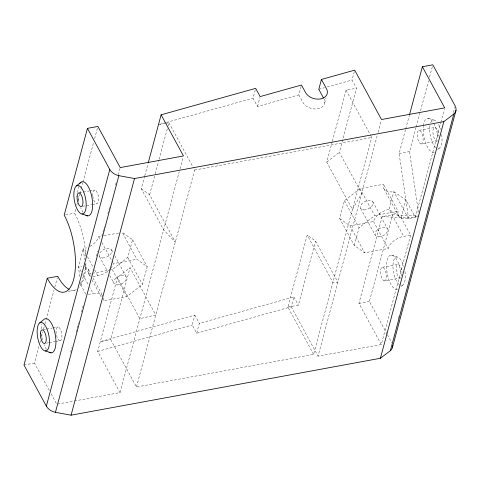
<?xml version="1.0" encoding="UTF-8"?>
<svg xmlns="http://www.w3.org/2000/svg" width="480" height="480" viewBox="0 0 480 480"><rect width="100%" height="100%" fill="white"/><g stroke="black" fill="none" stroke-linecap="round" stroke-linejoin="round"><path stroke-width="0.36" stroke-dasharray="2.4 1.8" d="M49.344 390.516L34.452 363.084L38.91 346.452M39.876 342.834L40.458 340.668M41.43 337.05L42.786 331.992M43.56 329.1L44.724 324.762M44.916 324.036L54.03 290.052M54.804 287.16L57.324 277.758M85.818 256.056A46.242 18.216 79.6 0 0 74.628 213.21L75.792 208.872M76.764 205.254L77.346 203.088M78.12 200.196L79.668 194.406M79.866 193.686L81.024 189.348M81.222 188.622L82.77 182.838M82.968 182.118L93.63 142.35M94.596 138.732L97.506 127.884M85.788 294.144L80.934 285.21L85.692 267.462L85.212 263.874M70.692 352.386L72.042 347.346M76.098 332.226L78.606 322.866M81.504 312.066L83.43 304.866M96.492 256.152L97.842 251.112M101.898 235.992L104.406 226.632M107.88 213.672L109.812 206.472M115.602 184.872L116.376 181.992M118.302 174.786L120.042 168.306M74.436 400.986L120.018 392.598L97.674 351.45L117.498 277.5L130.068 267.69L155.76 315.012L139.842 318.648L117.498 277.5M141.288 188.76L149.628 194.724L175.32 242.046L163.632 229.908L141.288 188.76L144.57 176.514M144.768 175.794L148.05 163.554M109.314 270.156L112.254 269.616L127.8 257.472L132.558 239.724L122.244 232.344L136.878 259.296L147.192 266.676L142.434 284.424L126.888 296.568L103.374 300.894A14.304 8.388 -28.5 0 0 93.06 293.508L89.844 287.592M371.034 136.164L371.748 137.478L313.596 354.402L136.464 386.988L110.766 339.666L130.068 267.69M149.628 194.724L155.028 174.57M155.22 173.85L158.886 160.176M159.084 159.456L167.766 127.062M167.958 126.342L168.924 122.742L165.438 123.384M120.018 392.598L179.226 171.75M179.994 168.882L183.072 157.392M136.464 386.988L194.616 170.064L193.902 168.75M196.692 333.234L199.332 323.37L293.88 296.928L291.24 306.786L196.692 333.234L192.222 325.002L194.868 315.144L100.32 341.592L110.766 339.666M301.098 86.436L298.836 94.884L257.49 106.452L253.02 98.22L255.288 89.766M257.49 106.452L259.944 97.296M324.69 103.008L326.016 98.076M313.596 354.402L287.898 307.08L307.2 235.098L315.534 241.062L337.878 282.216L332.892 282.42L307.2 235.098M354.306 71.55L352.038 80.004L356.508 88.23L339.324 152.322L361.668 193.47L352.452 209.454L326.76 162.132L332.16 141.978M332.352 141.258L346.056 90.156L356.508 88.23M287.898 307.08L298.35 305.154L315.534 241.062M408.45 218.61L393.816 191.658L389.058 209.406L401.118 217.596L410.616 235.086L403.692 236.358A14.304 8.388 -28.5 0 0 388.146 248.502L364.632 252.828L354.312 245.442L339.678 218.49L344.436 200.742L359.988 188.604L383.502 184.278A14.304 8.388 -28.5 0 0 393.816 191.658L405.876 199.848L415.374 217.338L408.45 218.61A14.304 8.388 -28.5 0 1 398.136 211.23L383.502 184.278M410.616 235.086L381.276 344.532L318.048 356.166L377.256 135.318M378.024 132.444L381.108 120.96M354.312 245.442L359.07 227.694L374.622 215.556L398.136 211.23M381.276 344.532L358.932 303.384L382.194 216.612L392.646 214.692L418.974 216.06M417.582 216.312L408.528 217.98L399.114 153.51L405.51 129.648M405.702 128.928L409.386 115.188M387.114 334.116L369.384 301.458L392.646 214.692M418.434 212.352L409.56 151.584L415.962 127.728M416.154 127.002L428.562 80.724M429.528 77.112L432.438 66.264M401.118 217.596L405.876 199.848M415.374 217.338L440.664 123.012M440.856 122.292L444.33 109.332M398.124 318.726L398.706 316.56M453.42 112.482L454.776 107.412M437.676 149.514L439.374 148.116M400.962 286.47L402.654 285.072M326.76 162.132L339.324 152.322M159.918 124.266L165.69 122.646M166.41 122.448L253.02 98.22M318.792 89.304L324.45 87.72M327.282 86.928L352.038 80.004M97.674 351.45L192.222 325.002M158.472 124.668L164.742 123.516M194.616 170.064L371.748 137.478M79.026 192.906L82.59 192.252M83.298 192.12L89.004 191.07M89.712 190.938L94.704 190.02M419.184 130.32L434.856 127.44M82.446 206.316L91.71 204.612M92.424 204.486L96.696 203.694M421.182 144A6.936 2.73 79.6 0 0 422.1 133.866A6.936 2.73 79.6 0 0 417.264 133.614A6.936 2.73 79.6 0 0 421.182 144L436.854 141.114M65.574 214.872L74.628 213.21M399.114 153.51L409.56 151.584M90 246.312A14.304 8.388 -28.5 0 0 98.73 236.67L103.14 235.86M103.872 235.722L118.572 233.016M110.766 268.314A14.304 8.388 -28.5 0 0 113.364 263.622L136.878 259.296M84.54 266.676A14.304 8.388 -28.5 0 1 88.74 273.942L91.68 273.402M92.412 273.264L108.576 270.288M339.678 218.49L349.998 225.876L373.512 221.55A14.304 8.388 -28.5 0 1 389.058 209.406L403.692 236.358M92.97 276.654L97.818 275.76A14.304 8.388 -28.5 0 0 109.854 269.316M68.352 291.378L74.622 290.226M88.212 294.402L93.06 293.508M43.02 329.73L45.87 329.202M46.584 329.076L52.284 328.026M52.998 327.894L57.984 326.976M382.464 267.276L398.142 264.39M46.446 343.14L48.582 342.75M49.296 342.618L54.996 341.568M55.71 341.436L59.982 340.65A6.936 2.73 79.6 0 0 60.906 330.522A6.936 2.73 79.6 0 0 56.064 330.27A6.936 2.73 79.6 0 0 59.982 340.65M384.462 280.956A6.936 2.73 79.6 0 0 385.386 270.822A6.936 2.73 79.6 0 0 380.55 270.57A6.936 2.73 79.6 0 0 384.462 280.956L400.14 278.07M24 365.004L34.452 363.084M358.932 303.384L369.384 301.458M57.528 404.094L73.704 401.118M382.194 216.612L408.528 217.98M428.136 118.14L433.776 120.03M391.422 255.096L397.062 256.986M346.056 90.156L370.68 135.504M383.928 188.838L398.562 215.79M372.816 201.708L387.45 228.66M359.988 188.604L374.622 215.556M373.512 221.55L388.146 248.502M360.684 208.44L375.318 235.392M298.836 94.884L302.958 102.48A11.562 8.184 15 0 0 317.532 108.846A11.562 8.184 15 0 0 324.126 99.174M344.436 200.742L359.07 227.694M349.998 225.876L364.632 252.828M387.468 334.77L391.722 342.612M293.88 296.928L298.35 305.154M291.24 306.786L318.048 356.166M168.924 122.742L193.548 168.096M194.868 315.144L199.332 323.37M132.558 239.724L147.192 266.676M127.8 257.472L142.434 284.424M111.558 249.774L113.34 253.062M114.768 255.69L126.192 276.726M98.73 236.67L100.518 239.958M101.94 242.586L111.582 260.334M111.936 260.994L113.364 263.622M112.254 269.616L126.888 296.568M99.426 256.506L107.994 272.286M109.776 275.568L114.06 283.458M86.034 254.07L83.184 248.808A14.304 8.388 -28.5 0 0 86.616 247.86M87.462 256.698L93.174 267.216M94.602 269.844L97.818 275.76M88.314 269.376L91.17 274.638M92.952 277.926L101.88 294.36M85.692 267.462L90.546 276.396M88.74 273.942L90.522 277.224M91.95 279.858L101.232 296.946M81.276 271.818L78.426 266.556L83.184 248.808L84.63 259.572M82.704 274.446L88.416 284.964M51.12 393.78L56.436 403.578M79.776 276.6L78.426 266.556A14.304 8.388 -28.5 0 1 81.684 266.274M80.55 282.342L80.934 285.21M397.59 289.092A17.34 6.834 79.6 0 1 387.012 272.328A17.34 6.834 79.6 0 1 392.244 255.252A17.34 6.834 79.6 0 1 401.304 276.966M404.958 271.53A14.448 5.694 79.6 0 1 399.642 284.916M399.108 284.514A14.448 5.694 79.6 0 1 393.534 261.03A14.448 5.694 79.6 0 1 403.83 266.412M434.304 152.136A17.34 6.834 79.6 0 1 426.342 144.75A17.34 6.834 79.6 0 1 423.336 126.378M423.414 125.628A17.34 6.834 79.6 0 1 433.086 122.184M433.806 123.408A17.34 6.834 79.6 0 1 437.988 139.296M441.678 134.58A14.448 5.694 79.6 0 1 436.362 147.96M435.822 147.558A14.448 5.694 79.6 0 1 430.272 123.99M430.662 122.79A14.448 5.694 79.6 0 1 436.962 122.088M438.498 124.416A14.448 5.694 79.6 0 1 440.544 129.456M437.544 140.916A6.936 2.73 79.6 0 1 433.164 134.73A6.936 2.73 79.6 0 1 435.108 127.476A6.936 2.73 79.6 0 1 438.816 136.188M46.452 349.356A17.34 6.834 79.6 0 1 43.986 344.61M42.432 339.81A17.34 6.834 79.6 0 1 41.358 333.888M41.13 328.86A17.34 6.834 79.6 0 1 41.676 324.024M92.832 196.122A6.936 2.73 79.6 0 1 96.402 191.226A6.936 2.73 79.6 0 1 97.902 202.944A6.936 2.73 79.6 0 1 92.904 196.716M83.166 212.4A17.34 6.834 79.6 0 1 80.7 207.66M78.852 201.606A17.34 6.834 79.6 0 1 78 196.188M77.832 192.6A17.34 6.834 79.6 0 1 78.546 186.438M400.83 277.872A6.936 2.73 79.6 0 1 396.48 271.878A6.936 2.73 79.6 0 1 398.226 264.402A6.936 2.73 79.6 0 1 402.066 272.562M76.332 289.662A46.242 18.216 79.6 0 1 70.974 290.034M85.92 263.1A46.242 18.216 79.6 0 1 85.728 267.102L85.35 270.894A46.242 18.216 79.6 0 1 82.05 283.2L80.82 285.42A46.242 18.216 79.6 0 1 79.446 287.25M102.642 258.012A6.936 4.068 -28.5 0 0 111.876 250.8A6.936 4.068 -28.5 0 0 101.952 250.608A6.936 4.068 -28.5 0 0 102.642 258.012M117.276 284.964A6.936 4.068 -28.5 0 0 126.51 277.752A6.936 4.068 -28.5 0 0 116.586 277.56A6.936 4.068 -28.5 0 0 117.276 284.964M363.9 209.946A6.936 4.068 -28.5 0 0 373.134 202.734A6.936 4.068 -28.5 0 0 363.21 202.542A6.936 4.068 -28.5 0 0 363.9 209.946M378.534 236.898A6.936 4.068 -28.5 0 0 387.768 229.686A6.936 4.068 -28.5 0 0 377.844 229.494A6.936 4.068 -28.5 0 0 378.534 236.898"/><path stroke-width="0.72" d="M69.066 289.284A46.242 18.216 79.6 0 1 57.714 276.312L47.262 278.238L24 365.004L46.344 406.152A11.562 8.184 15 0 0 55.434 412.32L71.07 415.182L380.4 358.272L390.366 350.7A11.562 8.184 15 0 0 392.622 345.54M390.366 350.7L453.81 114.054A11.562 8.184 15 0 0 455.166 105.966L432.822 64.818L422.376 66.738L444.714 107.892L381.492 119.52L354.678 70.146L321.432 79.44L326.502 88.776A11.562 8.184 15 0 1 320.52 98.928A11.562 8.184 15 0 1 305.604 92.622L301.476 85.026L260.13 96.588L255.666 88.362L161.118 114.81L183.456 155.958L120.234 167.586L97.89 126.438L87.444 128.364L64.182 215.13A46.242 18.216 79.6 0 1 73.596 279.6A46.242 18.216 79.6 0 1 47.262 278.238M46.344 406.152L109.782 169.512L87.444 128.364M55.434 412.32L118.878 175.674A11.562 8.184 15 0 1 109.782 169.512M71.07 415.182L134.514 178.542L443.844 121.626L453.81 114.054M148.242 162.834L161.118 114.81M321.432 79.44L318.792 89.304L323.52 98.01M409.578 114.462L422.376 66.738M380.4 358.272L443.844 121.626M392.556 346.98L456 110.34M76.506 185.904L81.03 182.172M39.792 322.86L44.316 319.128A17.34 6.834 79.6 0 1 55.518 336.096A17.34 6.834 79.6 0 1 49.14 352.158M118.878 175.674L134.514 178.542M82.104 213.99A14.448 5.694 79.6 0 0 84.024 192.882A14.448 5.694 79.6 0 0 73.944 192.36A14.448 5.694 79.6 0 0 82.104 213.99L87.744 215.874M45.39 350.946A14.448 5.694 79.6 0 0 47.31 329.838A14.448 5.694 79.6 0 0 37.23 329.316A14.448 5.694 79.6 0 0 45.39 350.946L51.03 352.83M79.596 183.798A17.34 6.834 79.6 0 1 91.848 196.908A17.34 6.834 79.6 0 1 85.854 215.202M40.392 333.156A6.936 2.73 79.6 0 0 44.304 343.536A6.936 2.73 79.6 0 0 45.228 333.402A6.936 2.73 79.6 0 0 40.392 333.156M77.106 196.2A6.936 2.73 79.6 0 0 81.024 206.58A6.936 2.73 79.6 0 0 81.942 196.452A6.936 2.73 79.6 0 0 77.106 196.2"/></g></svg>
